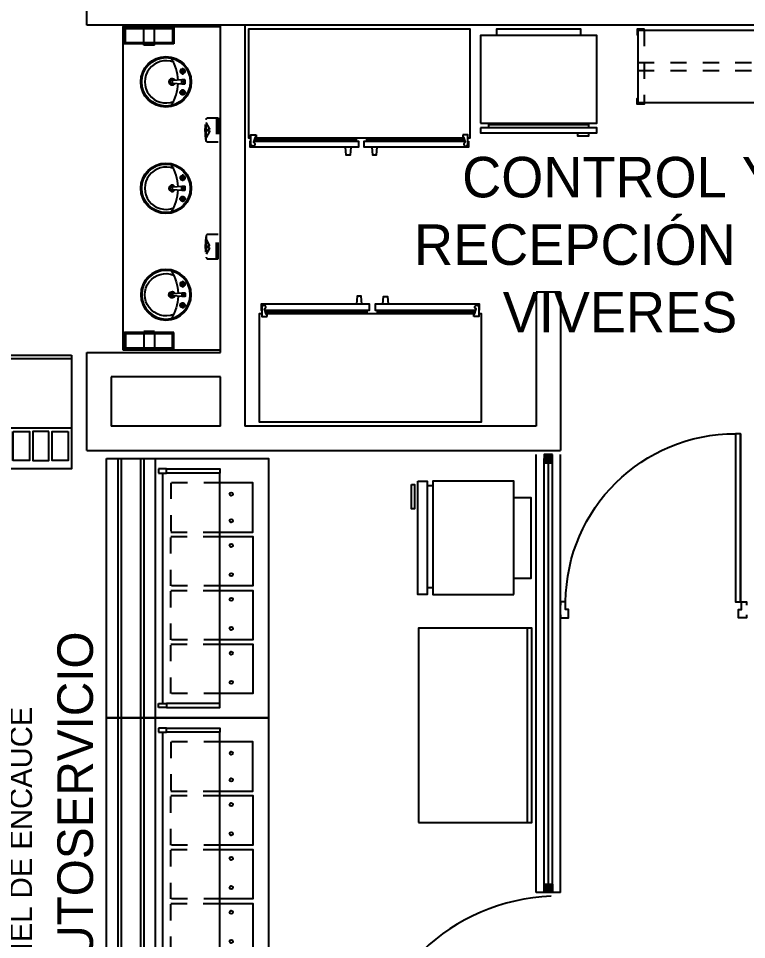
# Model space of a CAD drawing. Header units: millimetres. Extents: x 2523 to 2756, y 378 to 482.
# Drawn here: x 2656.4 to 2660.9, y 392.7 to 398.39 of the extents above; entities that cross this region are included whole.
import ezdxf

# ---------------------------------------------------------------- set-up
doc = ezdxf.new("R2010")
doc.units = ezdxf.units.MM
for name, pattern in [('BLOQUE NUTRICION$0$NUTRICION Y DIETETICA$0$NUTRICION$0$HIDDE50', [0.08, 0.05, -0.03]), ('HIDDEN2', [0.1875, 0.125, -0.0625]), ('HIDDEN5', [0.07, 0.04, -0.03])]:
    doc.linetypes.add(name, pattern=pattern)
for name, color, linetype in [('CANCEL', 6, 'Continuous'), ('MOBILIARIO', 161, 'Continuous'), ('MOBSANIT', 161, 'Continuous')]:
    doc.layers.add(name, color=color, linetype=linetype)
doc.styles.add('STYLE1', font='GOTHIC.TTF')
doc.styles.add('STYLE2', font='GOTHIC.TTF')

# ---------------------------------------------------------------- blocks, each defined once
blk = doc.blocks.new('A$C4AA2731D')
at = {"color": 8}
for p, q in [((0.1485, 0.1167), (0.1639, 0.1167)), ((0.091, 0.0652), (0.091, 0.0415)), ((0.1444, 0.0577), (0.168, 0.0577)), ((0.2215, 0.0652), (0.2215, 0.0415)), ((0.0792, 0.0534), (0.1028, 0.0534)), ((0.2333, 0.0534), (0.2097, 0.0534))]:
    blk.add_line(p, q, dxfattribs=at)
for points in [[(0.1485, 0.1166), (0.1444, 0.0578, 0.015831), (0.1444, 0.0577), (0.1444, 0.0407, 0.414214), (0.147, 0.0381), (0.1654, 0.0381, 0.414214), (0.168, 0.0407), (0.168, 0.0577, 0.015831), (0.168, 0.0578), (0.1639, 0.1166, -0.015831), (0.1639, 0.1168), (0.1639, 0.1288, 0.414214), (0.1614, 0.1314), (0.1511, 0.1314, 0.414214), (0.1485, 0.1288), (0.1485, 0.1168, -0.015831)], [(0.0757, 0.057, 0.247805), (0.0873, 0.0686, -0.116963), (0.0946, 0.0686, 0.247805), (0.1062, 0.057, -0.116963), (0.1062, 0.0497, 0.247805), (0.0946, 0.0381, -0.116963), (0.0873, 0.0381, 0.247805), (0.0757, 0.0497, -0.116963)], [(0.2367, 0.057, -0.247805), (0.2251, 0.0686, 0.116963), (0.2178, 0.0686, -0.247805), (0.2062, 0.057, 0.116963), (0.2062, 0.0497, -0.247805), (0.2178, 0.0381, 0.116963), (0.2251, 0.0381, -0.247805), (0.2367, 0.0497, 0.116963)]]:
    blk.add_lwpolyline(points, format="xyb", close=True)
for centre, radius in [((0.1562, 0.1562), 0.1562), ((0.091, 0.0534), 0.00217), ((0.091, 0.0534), 0.00217), ((0.1562, 0.0448), 0.00331), ((0.2215, 0.0534), 0.00217), ((0.2215, 0.0534), 0.00217)]:
    blk.add_circle(centre, radius)
blk.add_circle((0.1562, 0.1562), 0.1498, dxfattribs=at)
for centre, radius, start, end in [((0.1562, 0.1562), 0.1305, 338.4712, 201.5288), ((0.1562, 0.3614), 0.2806, 238.7221, 267.8672), ((0.1562, 0.1183), 0.0193, 298.3264, 242.8889), ((0.1562, 0.1183), 0.0121, 129.7918, 224.4169), ((0.1562, 0.1183), 0.0121, 315.5831, 50.2082), ((0.1562, 0.3614), 0.2806, 272.1328, 301.2779), ((0.091, 0.0534), 0.0145, 106.4867, 163.5133), ((0.091, 0.0534), 0.0145, 16.4867, 73.5133), ((0.2215, 0.0534), 0.0145, 106.4867, 163.5133), ((0.2215, 0.0534), 0.0145, 16.4867, 73.5133), ((0.091, 0.0534), 0.0145, 196.4867, 253.5133), ((0.091, 0.0534), 0.0145, 286.4867, 343.5133), ((0.2215, 0.0534), 0.0145, 196.4867, 253.5133), ((0.2215, 0.0534), 0.0145, 286.4867, 343.5133)]:
    blk.add_arc(centre, radius, start, end, dxfattribs=at)
blk = doc.blocks.new('A$C2FAA7003')
for p, q in [((0.165, -0.13), (0.165, 0)), ((0.265, -0.13), (0.265, 0)), ((0.165, -0.15), (0.165, -0.14)), ((0.265, -0.15), (0.265, -0.14))]:
    blk.add_line(p, q)
for points in [[(0.44, -0.14), (-0.01, -0.14), (-0.01, 0.01), (0.44, 0.01)], [(0.43, -0.13), (0, -0.13), (0, 0), (0.43, 0)]]:
    blk.add_lwpolyline(points, close=True)
blk.add_lwpolyline([(0.265, -0.15), (0.165, -0.15)])
blk = doc.blocks.new('A$C13D72097')
at = {"linetype": 'HIDDEN2', "ltscale": 0.5}
for p, q in [((-0.0459, 0.0602), (-0.0919, 0.0142)), ((0.0602, -0.0459), (-0.0459, 0.0602)), ((-0.0919, 0), (0, -0.0919)), ((0.053, -0.053), (-0.053, 0.053)), ((-0.038, -0.025), (-0.0793, -0.0126)), ((-0.0483, -0.0435), (-0.0364, -0.0316)), ((-0.0435, -0.0483), (-0.0316, -0.0364)), ((-0.025, -0.038), (-0.0126, -0.0793)), ((0.0142, -0.0919), (0.0602, -0.0459))]:
    blk.add_line(p, q, dxfattribs=at)
for centre, radius, start, end in [((-0.0848, 0.0071), 0.01, 135, 225), ((0.2358, 0.2358), 0.4037, 215.7351, 234.2649), ((-0.0392, -0.0288), 0.004, 315, 73.2347), ((-0.0288, -0.0392), 0.004, 16.7653, 135), ((0.0071, -0.0848), 0.01, 225, 315)]:
    blk.add_arc(centre, radius, start, end, dxfattribs=at)
blk = doc.blocks.new('10260204')
at = {"color": 8, "linetype": 'HIDDEN5'}
for p, q in [((0.0499, -0.0113), (0.0499, -0.4612)), ((0.8726, -0.0113), (0.8726, -0.4612)), ((0.0113, -0.2112), (0.9113, -0.2112)), ((0.0113, -0.2613), (0.9113, -0.2613))]:
    blk.add_line(p, q, dxfattribs=at)
for points in [[(0.0499, -0.0113), (0.0499, -0.0049), (0.0049, -0.0049), (0.0049, -0.0399), (0.0113, -0.0399)], [(0.8726, -0.0113), (0.8726, -0.0049), (0.9176, -0.0049), (0.9176, -0.0399), (0.9113, -0.0399)], [(0.0499, -0.4612), (0.0499, -0.4676), (0.0049, -0.4676), (0.0049, -0.4326), (0.0113, -0.4326)], [(0.8726, -0.4612), (0.8726, -0.4676), (0.9176, -0.4676), (0.9176, -0.4326), (0.9113, -0.4326)]]:
    blk.add_lwpolyline(points)
blk.add_lwpolyline([(0.0113, -0.4612), (0.0113, -0.0113), (0.9113, -0.0113), (0.9113, -0.4612)], close=True)
blk = doc.blocks.new('BLOQUE NUTRICION$0$NUTRICION Y DIETETICA$0$NUTRICION$0$76091576')
for p, q in [((1.51125, -0.3), (0.08875, -0.3)), ((0.09375, -0.655), (1.51125, -0.655)), ((0, -0.7), (1.6, -0.7)), ((0, -0.77), (1.6, -0.77)), ((0, -0.79), (1.6, -0.79)), ((0, -0.91), (1.6, -0.91)), ((0, -0.93), (1.6, -0.93))]:
    blk.add_line(p, q)
blk.add_lwpolyline([(0, -1), (0, 0), (1.6, 0), (1.6, -1)], close=True)
for points in [[(0.45375, -0.3), (0.45375, -0.0975), (0.14875, -0.0975), (0.14875, -0.3)], [(0.48125, -0.3), (0.48125, -0.0975), (0.78625, -0.0975), (0.78625, -0.3)], [(0.81375, -0.3), (0.81375, -0.0975), (1.11875, -0.0975), (1.11875, -0.3)], [(1.14625, -0.3), (1.14625, -0.0975), (1.45125, -0.0975), (1.45125, -0.3)]]:
    blk.add_lwpolyline(points)
at = {"linetype": 'Continuous'}
for points in [[(0.06375, -0.63), (0.06375, -0.3), (0.08875, -0.3), (0.08875, -0.63)], [(1.53625, -0.63), (1.53625, -0.3), (1.51125, -0.3), (1.51125, -0.63)]]:
    blk.add_lwpolyline(points, dxfattribs=at)
at = {"linetype": 'BLOQUE NUTRICION$0$NUTRICION Y DIETETICA$0$NUTRICION$0$HIDDE50'}
for points in [[(0.14875, -0.3), (0.14875, -0.6025), (0.45375, -0.6025), (0.45375, -0.3)], [(0.78625, -0.3), (0.78625, -0.6025), (0.48125, -0.6025), (0.48125, -0.3)], [(1.11875, -0.3), (1.11875, -0.6025), (0.81375, -0.6025), (0.81375, -0.3)], [(1.45125, -0.3), (1.45125, -0.6025), (1.14625, -0.6025), (1.14625, -0.3)]]:
    blk.add_lwpolyline(points, dxfattribs=at)
for points in [[(0.06375, -0.68), (0.08875, -0.68), (0.08875, -0.63), (0.06375, -0.63)], [(1.53625, -0.68), (1.51125, -0.68), (1.51125, -0.63), (1.53625, -0.63)]]:
    blk.add_lwpolyline(points, close=True, dxfattribs=at)
for centre in [(0.21875, -0.23), (0.38375, -0.23), (0.53625, -0.23), (0.71625, -0.23), (0.86875, -0.23), (1.04875, -0.23), (1.20125, -0.23), (1.38125, -0.23)]:
    blk.add_circle(centre, 0.01)
blk = doc.blocks.new('PB-ucin-Intermedios$0$955')
for p, q in [((-0.3084, -0.6058), (-0.3084, -0.6411)), ((0.3223, -0.6058), (0.3223, -0.6411))]:
    blk.add_line(p, q)
blk.add_lwpolyline([(0.25, -0.1059), (0.25, 0), (-0.25, 0), (-0.25, -0.1059)])
for points in [[(-0.35, -0.1059), (0.35, -0.1059), (0.35, -0.6058), (-0.35, -0.6058)], [(0.35, -0.7), (0.35, -0.6411), (-0.35, -0.6411), (-0.35, -0.7)], [(0.3292, -0.7382), (0.3292, -0.7208), (0.1801, -0.7208), (0.1801, -0.7382)]]:
    blk.add_lwpolyline(points, close=True)
blk = doc.blocks.new('76090602')
blk.add_line((0, -0.03), (1.2, -0.03))
blk.add_lwpolyline([(1.2, -0.7), (1.2, 0), (0, 0), (0, -0.7)], close=True)
blk = doc.blocks.new('BLOQUE NUTRICION$0$NUTRICION Y DIETETICA$0$NUTRICION$0$72560152')
for p, q in [((0.5, -0.25), (0, -0.25)), ((0, -0.68), (0.5, -0.68))]:
    blk.add_line(p, q)
for points in [[(0.5, -0.7), (0.5, 0), (0, 0), (0, -0.7)], [(0.02, -0.23), (0.12, -0.23), (0.12, -0.05), (0.02, -0.05)], [(0.14, -0.23), (0.24, -0.23), (0.24, -0.05), (0.14, -0.05)], [(0.36, -0.23), (0.26, -0.23), (0.26, -0.05), (0.36, -0.05)], [(0.48, -0.23), (0.48, -0.05), (0.38, -0.05), (0.38, -0.23)]]:
    blk.add_lwpolyline(points, close=True)
blk = doc.blocks.new('PLANTA BAJA$0$BLOQUE NUTRICION$0$37821474')
for p, q in [((-0.02, -0.7067), (-0.6735, -0.7067)), ((-0.02, -0.7), (-0.02, -0.72)), ((0.045, -0.7), (0.045, -0.72)), ((0.045, -0.7067), (0.6735, -0.7067)), ((-0.02, -0.7133), (-0.6758, -0.7133)), ((0.045, -0.7133), (0.6758, -0.7133))]:
    blk.add_line(p, q)
for points in [[(0.6975, -0.7), (0.7125, -0.7), (0.7125, 0), (-0.7125, 0), (-0.7125, -0.7), (-0.6975, -0.7)], [(-0.6712, -0.7), (0.6712, -0.7)], [(-0.6781, -0.72), (-0.005, -0.72), (-0.005, -0.76), (-0.7025, -0.76), (-0.7025, -0.72), (-0.6975, -0.72)], [(-0.055, -0.76), (-0.06, -0.81), (-0.085, -0.8102), (-0.09, -0.76)], [(0.7025, -0.72), (0.7025, -0.759), (0.03, -0.759), (0.03, -0.72), (0.6781, -0.72)], [(0.08, -0.759), (0.085, -0.809), (0.11, -0.8092), (0.115, -0.759)], [(0.6975, -0.72), (0.7025, -0.72)]]:
    blk.add_lwpolyline(points)
for points in [[(-0.6651, -0.68), (-0.6651, -0.695), (-0.6695, -0.695), (-0.6809, -0.7282, -1.940313), (-0.6975, -0.74), (-0.6975, -0.68)], [(0.6651, -0.68), (0.6651, -0.695), (0.6695, -0.695), (0.6809, -0.7282, 1.940313), (0.6975, -0.74), (0.6975, -0.68)]]:
    blk.add_lwpolyline(points, format="xyb", close=True)
blk = doc.blocks.new('LAB CLIN$0$LAB CLIN$0$LAB CLIN$0$REFRI')
for p, q in [((0.05, 0.54), (0.05, 0.57)), ((0.67, 0.57), (0.67, 0.54)), ((0.05, 0.55), (0.67, 0.55))]:
    blk.add_line(p, q)
for points in [[(0, 0.57), (0, 0.6), (0.72, 0.6), (0.72, 0.57)], [(0, 0.54), (0.72, 0.54), (0.72, 0), (0, 0)]]:
    blk.add_lwpolyline(points, close=True)
for points in [[(0.6, 0.6), (0.6, 0.62), (0.67, 0.62), (0.67, 0.6)], [(0.62, 0), (0.62, -0.04), (0.1, -0.04), (0.1, 0)]]:
    blk.add_lwpolyline(points)
blk = doc.blocks.new('A$C14312871')
at = {"layer": 'MOBSANIT'}
blk.add_lwpolyline([(14.325, -6.8828), (14.325, -4.8836), (14.925, -4.8836), (14.925, -6.8828)], close=True, dxfattribs=at)
at = {"layer": 'MOBILIARIO', "xscale": 0.9602343649480645, "yscale": 0.9602343649480645, "zscale": 0.9602343649480645}
blk.add_blockref('PLANTA BAJA$0$BLOQUE NUTRICION$0$37821474', (15.7842, -4.9), dxfattribs=at)
at = {"layer": 'MOBILIARIO', "xscale": -1}
for name, p, rotation in [('LAB CLIN$0$LAB CLIN$0$LAB CLIN$0$REFRI', (16.5325, -4.94), 180), ('PB-ucin-Intermedios$0$955', (16.8447, -8.0423, 0), 270)]:
    blk.add_blockref(name, p, dxfattribs=dict(at, rotation=rotation))
at = {"layer": 'MOBILIARIO', "linetype": 'Continuous'}
blk.add_blockref('10260204', (17.4951, -4.8951), dxfattribs=at)
at = {"layer": 'MOBILIARIO', "xscale": -0.9602343649480645, "yscale": 0.9602343649478939, "zscale": 0.9602343649479033, "rotation": 180}
blk.add_blockref('PLANTA BAJA$0$BLOQUE NUTRICION$0$37821474', (15.8521, -7.3275), dxfattribs=at)
at = {"layer": 'MOBILIARIO', "extrusion": (0.001185, 2.98961e-12, -0.999999), "zscale": -0.9999999999998274, "rotation": 180}
blk.add_blockref('BLOQUE NUTRICION$0$NUTRICION Y DIETETICA$0$NUTRICION$0$72560152', (-13.5057, -7.6145, 0.0163), dxfattribs=at)
at = {"layer": 'MOBILIARIO', "extrusion": (0.001185, -2.98961e-12, 0.999999), "rotation": 270.0000000000002}
for p in [(15.2225, -7.5525, 0.0172), (15.2225, -9.1525, 0.0172)]:
    blk.add_blockref('BLOQUE NUTRICION$0$NUTRICION Y DIETETICA$0$NUTRICION$0$76091576', p, dxfattribs=at)
at = {"layer": 'MOBILIARIO', "rotation": 270}
blk.add_blockref('76090602', (16.85, -8.5992), dxfattribs=at)
at = {"layer": 'MOBSANIT', "extrusion": (0, 0, -1), "yscale": 0.6750000000465661, "zscale": -0.6750000000465661}
for p, xscale, rotation in [((-14.34, -4.8973), -0.6750000000465661, 359.9999999998553), ((-14.34, -6.8691), 0.6750000000465661, 180.0000000001448)]:
    blk.add_blockref('A$C2FAA7003', p, dxfattribs=dict(at, xscale=xscale, rotation=rotation))
at = {"layer": 'MOBSANIT', "rotation": 89.99999999997395}
for p in [(14.7453, -5.3821), (14.7453, -6.0394)]:
    blk.add_blockref('A$C4AA2731D', p, dxfattribs=at)
at = {"layer": 'MOBSANIT', "extrusion": (0, 0, -1), "zscale": -1, "rotation": 134.9999999997536}
blk.add_blockref('A$C13D72097', (-14.9024, -5.5232), dxfattribs=at)
at = {"layer": 'MOBSANIT', "extrusion": (0, 0, -1), "xscale": -1, "zscale": -1, "rotation": 45.00000000024644}
blk.add_blockref('A$C13D72097', (-14.9024, -6.2432), dxfattribs=at)
at = {"layer": 'MOBSANIT', "xscale": -1, "rotation": 90.00000000002606}
blk.add_blockref('A$C4AA2731D', (14.7453, -6.3843), dxfattribs=at)
blk = doc.blocks.new('P100')
at = {"color": 2}
blk.add_lwpolyline([(0.0317, 0.9882), (0.0317, 0.0853), (0.0317, 0.9882), (0.0594, 0.9882), (0.0594, 0.0853), (0.0317, 0.0853)], close=True, dxfattribs=at)
for points in [[(0, 0.0161), (0, 0), (0.0432, 0), (0.0432, 0.0443), (0.0277, 0.0443), (0.0277, 0.0853), (0, 0.0853), (0, 0.0678)], [(1, 0.0161), (1, 0), (0.9568, 0), (0.9568, 0.0443), (0.9723, 0.0443), (0.9723, 0.0853), (1, 0.0853), (1, 0.0678)]]:
    blk.add_lwpolyline(points, dxfattribs=at)
at = {"color": 8}
blk.add_arc((0.0611, 0.077), 0.9112, 0.5211, 90.1059, dxfattribs=at)
blk = doc.blocks.new('PK100')
at = {"layer": 'CANCEL'}
blk.add_lwpolyline([(-0.9783, -0.025), (-0.9783, 0.975), (-0.9306, 0.975), (-0.9306, -0.025), (-0.9783, -0.025), (-0.9783, 0.965)], dxfattribs=at)
blk.add_arc((-1.0192, -0.0412), 1.0201, 2.3148, 85.014, dxfattribs=at)

msp = doc.modelspace()

# ---------------------------------------------------------------- linework, layer by layer
for p, q in [((2656.8216, 398.3512), (2656.8216, 403.5287)), ((2656.8216, 398.3512), (2656.8216, 403.5287)), ((2664.6266, 398.3512), (2656.8216, 398.3512)), ((2657.6491, 396.3287), (2657.6491, 398.3512)), ((2657.7991, 398.3512), (2657.7991, 395.8737)), ((2659.7491, 396.7012), (2659.5991, 396.7012)), ((2659.5991, 396.7012), (2659.5991, 395.8737)), ((2659.7491, 396.7012), (2659.7491, 395.7237)), ((2656.8216, 395.7237), (2656.8216, 396.3287)), ((2656.8216, 396.3287), (2657.6491, 396.3287)), ((2656.9716, 396.1787), (2656.9716, 395.8737)), ((2657.6491, 396.1787), (2656.9716, 396.1787)), ((2657.6491, 395.8737), (2657.6491, 396.1787)), ((2657.6491, 395.8737), (2656.9716, 395.8737)), ((2659.5991, 395.8737), (2657.7991, 395.8737)), ((2656.8216, 395.7237), (2659.7491, 395.7237)), ((2659.5991, 392.9952), (2659.5991, 395.6987)), ((2659.7491, 392.9952), (2659.7491, 395.6987)), ((2659.6491, 392.9987), (2659.6491, 395.6737)), ((2659.6741, 392.9987), (2659.6741, 395.6737)), ((2659.6991, 392.9987), (2659.6991, 395.6737)), ((2659.7491, 392.9952), (2659.5991, 392.9952))]:
    msp.add_line(p, q)
for points in [[(2659.6991, 395.6987), (2659.6491, 395.6987), (2659.6491, 395.6487), (2659.6991, 395.6487)], [(2659.6991, 392.9952), (2659.6491, 392.9952), (2659.6491, 393.0452), (2659.6991, 393.0452)]]:
    msp.add_lwpolyline(points, close=True)
for points in [[(2659.6991, 395.6987), (2659.6491, 395.6987), (2659.6991, 395.6487), (2659.6491, 395.6487)], [(2659.6991, 392.9952), (2659.6491, 392.9952), (2659.6991, 393.0452), (2659.6491, 393.0452)]]:
    msp.add_solid(points)

# ---------------------------------------------------------------- block references
msp.add_blockref('A$C14312871', (2642.7221, 403.2262))
at = {"ltscale": 0.5, "xscale": -1.149781760462821, "yscale": 1.149781760462821, "zscale": 1.149781760462842}
msp.add_blockref('P100', (2660.8988, 394.6916), dxfattribs=at)
at = {"ltscale": 0.5, "xscale": 1.198534679979105, "yscale": 1.198534679979105, "zscale": 1.198534679979105, "rotation": 90}
msp.add_blockref('PK100', (2659.6911, 392.9717, 0.0007), dxfattribs=at)

# ---------------------------------------------------------------- texts
at = {"insert": (2660.1166, 396.9935), "char_height": 0.25, "width": 3.854973, "attachment_point": 5, "style": 'STYLE1'}
msp.add_mtext('CONTROL Y RECEPCIÓN DE VIVERES', dxfattribs=at)
at = {"attachment_point": 5, "rotation": 90, "style": 'STYLE2'}
for s, insert, char_height, width in [('AUTOSERVICIO', (2656.7518, 393.4946), 0.22, 1.7595), ('RIEL DE ENCAUCE', (2656.4167, 393.3245), 0.135, 2.193404)]:
    msp.add_mtext(s, dxfattribs=dict(at, insert=insert, char_height=char_height, width=width))

doc.saveas('drawing.dxf')
